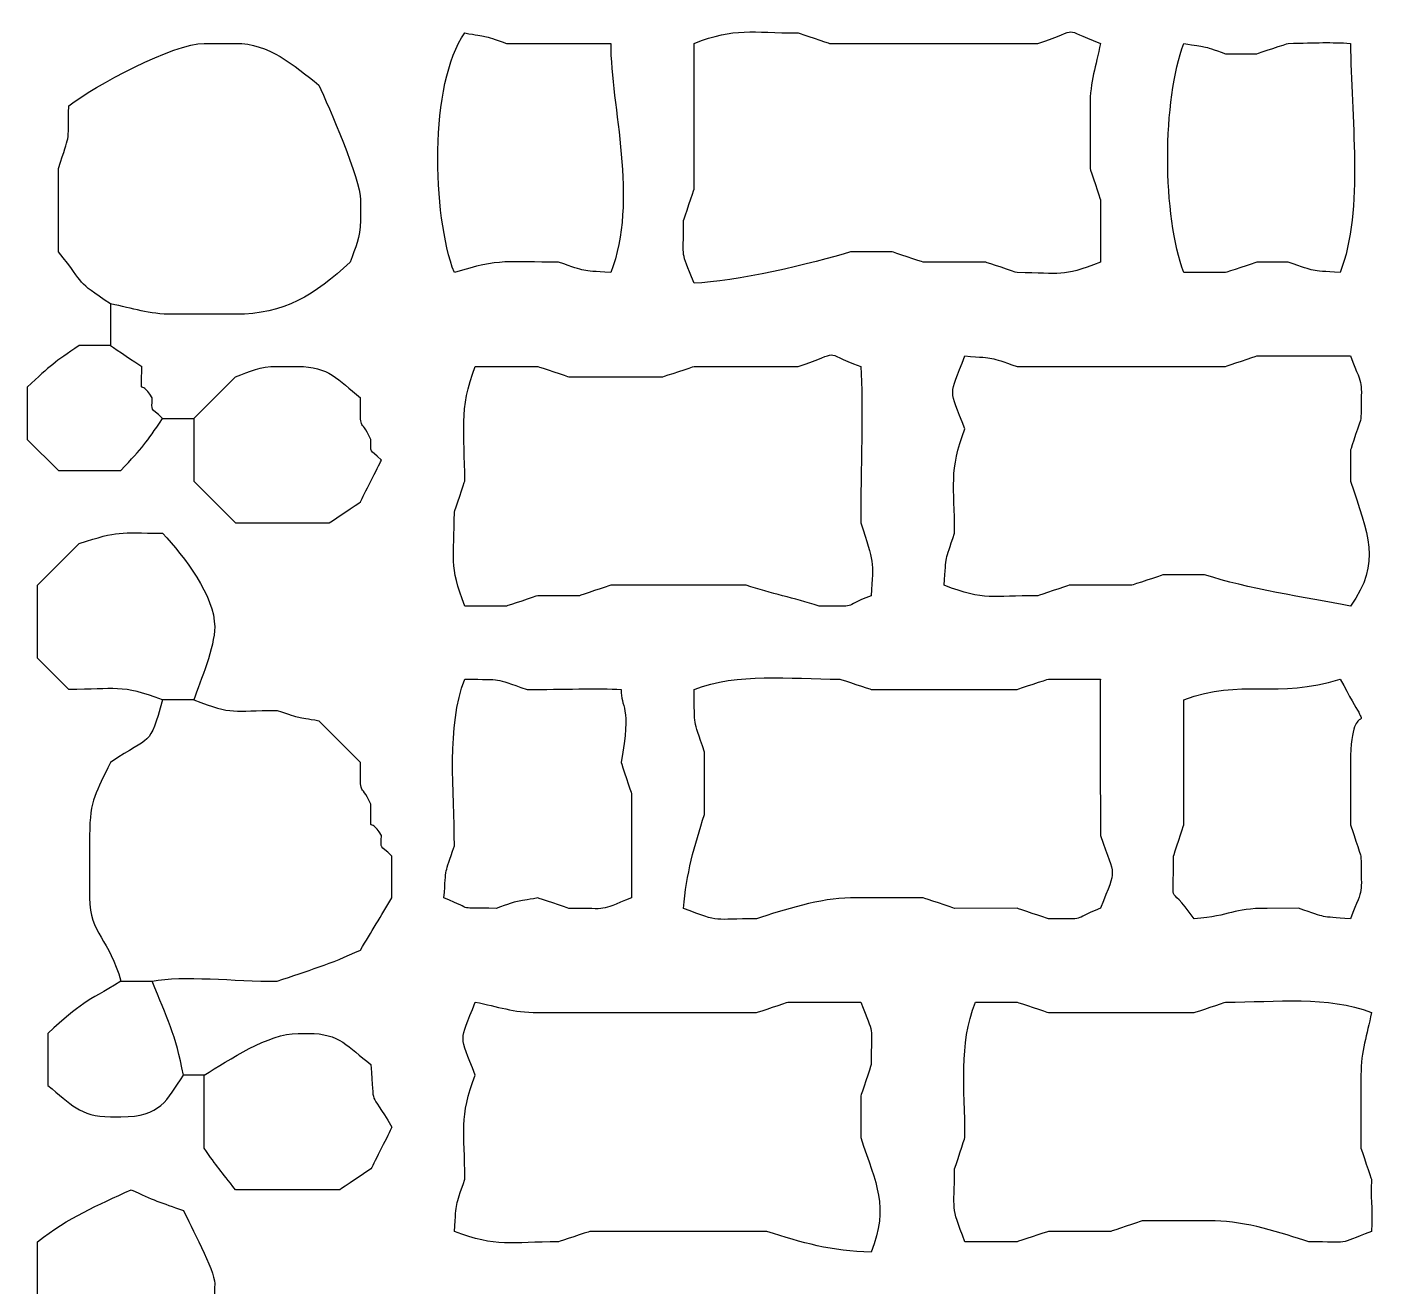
# Model space of a CAD drawing. Extents: x -149 to 150, y -212 to 234.
# Drawn here: x 49.95 to 60.96, y 0.75 to 10.98 of the extents above; entities that cross this region are included whole.
import ezdxf

# ---------------------------------------------------------------- set-up
doc = ezdxf.new("R2010")
doc.units = 0
doc.header["$MEASUREMENT"] = 0
doc.layers.add('EBENE_1', color=7, linetype='CONTINUOUS')

msp = doc.modelspace()

# ---------------------------------------------------------------- linework, layer by layer
at = {"layer": 'EBENE_1', "color": 250}
for points, knots in [([(54.6894, 10.8505), (54.6894, 10.8505), (53.8427, 10.8505), (53.8427, 10.8505), (53.8427, 10.8505), (53.6347, 10.9253), (53.6976, 10.8978), (53.5041, 10.9353), (53.5041, 10.9353), (53.2143, 10.5285), (53.2392, 9.4521), (53.4194, 8.9879), (53.4194, 8.9879), (53.7844, 9.1062), (53.8668, 9.0725), (54.2661, 9.0726), (54.2661, 9.0726), (54.5146, 8.9902), (54.4218, 9.0084), (54.6894, 8.9878), (54.6894, 8.9878), (54.9197, 9.5811), (54.6894, 10.3377), (54.6894, 10.8505)], [0, 0, 0, 0, 0.1428571, 0.1428571, 0.1428571, 0.1428571, 0.2857143, 0.2857143, 0.2857143, 0.2857143, 0.4285714, 0.4285714, 0.4285714, 0.4285714, 0.5714286, 0.5714286, 0.5714286, 0.5714286, 0.7142857, 0.7142857, 0.7142857, 0.7142857, 1, 1, 1, 1]), ([(58.6687, 10.8505), (58.3247, 10.9767), (58.5404, 10.9736), (58.1607, 10.8506), (58.1607, 10.8506), (58.1607, 10.8506), (57.9067, 10.8505), (57.9067, 10.8505), (57.9067, 10.8505), (57.9067, 10.8505), (57.3141, 10.8506), (57.3141, 10.8506), (57.3141, 10.8506), (57.3141, 10.8506), (56.4674, 10.8506), (56.4674, 10.8506), (56.4674, 10.8506), (56.4622, 10.8528), (56.2276, 10.9302), (56.2133, 10.9352), (56.2133, 10.9352), (55.8296, 10.9353), (55.7072, 10.9827), (55.3666, 10.8505), (55.3666, 10.8505), (55.3666, 10.8505), (55.3667, 9.6652), (55.3667, 9.6652), (55.3667, 9.6652), (55.3644, 9.6601), (55.2872, 9.4253), (55.2821, 9.4113), (55.2821, 9.4113), (55.2821, 9.0632), (55.2543, 9.1929), (55.3667, 8.9033), (55.3667, 8.9033), (55.6813, 8.91), (56.347, 9.0633), (56.6367, 9.1573), (56.6367, 9.1573), (56.6367, 9.1573), (56.9754, 9.1572), (56.9754, 9.1572), (56.9754, 9.1572), (56.9805, 9.1548), (57.2152, 9.0777), (57.2294, 9.0725), (57.2294, 9.0725), (57.2294, 9.0725), (57.7374, 9.0726), (57.7374, 9.0726), (57.7374, 9.0726), (57.7425, 9.0702), (57.9772, 8.993), (57.9914, 8.9878), (57.9914, 8.9878), (58.358, 8.9878), (58.3446, 8.9467), (58.6687, 9.0725), (58.6687, 9.0725), (58.6687, 9.0725), (58.6686, 9.5805), (58.6686, 9.5805), (58.6686, 9.5805), (58.6664, 9.5856), (58.5892, 9.8203), (58.5841, 9.8345), (58.5841, 9.8345), (58.5841, 9.8345), (58.584, 10.3425), (58.584, 10.3425), (58.584, 10.3425), (58.5841, 10.5456), (58.6333, 10.663), (58.6687, 10.8505)], [0, 0, 0, 0, 0.05, 0.05, 0.05, 0.05, 0.1, 0.1, 0.1, 0.1, 0.15, 0.15, 0.15, 0.15, 0.2, 0.2, 0.2, 0.2, 0.25, 0.25, 0.25, 0.25, 0.3, 0.3, 0.3, 0.3, 0.35, 0.35, 0.35, 0.35, 0.4, 0.4, 0.4, 0.4, 0.45, 0.45, 0.45, 0.45, 0.5, 0.5, 0.5, 0.5, 0.55, 0.55, 0.55, 0.55, 0.6, 0.6, 0.6, 0.6, 0.65, 0.65, 0.65, 0.65, 0.7, 0.7, 0.7, 0.7, 0.75, 0.75, 0.75, 0.75, 0.8, 0.8, 0.8, 0.8, 0.85, 0.85, 0.85, 0.85, 0.9, 0.9, 0.9, 0.9, 1, 1, 1, 1]), ([(50.6254, 8.7339), (50.3333, 8.9275), (50.4345, 8.8707), (50.2021, 9.1572), (50.2021, 9.1572), (50.2021, 9.1572), (50.2021, 9.8346), (50.2021, 9.8346), (50.2021, 9.8346), (50.299, 10.1335), (50.2795, 10.0096), (50.2866, 10.3426), (50.2866, 10.3426), (50.4947, 10.5067), (51.1394, 10.8505), (51.3874, 10.8505), (51.3874, 10.8505), (51.3874, 10.8505), (51.6414, 10.8506), (51.6414, 10.8506), (51.6414, 10.8506), (51.9148, 10.8506), (52.1113, 10.6755), (52.3186, 10.5118), (52.3186, 10.5118), (52.3976, 10.3422), (52.6574, 9.7417), (52.6574, 9.5806), (52.6574, 9.5806), (52.6574, 9.5806), (52.6574, 9.4113), (52.6574, 9.4113), (52.6574, 9.4113), (52.6574, 9.2639), (52.6146, 9.1989), (52.5727, 9.0725), (52.5727, 9.0725), (52.2841, 8.806), (52.0365, 8.6492), (51.6414, 8.6492), (51.6414, 8.6492), (51.6414, 8.6492), (51.1334, 8.6493), (51.1334, 8.6493), (51.1334, 8.6493), (50.9303, 8.6493), (50.813, 8.6984), (50.6254, 8.7339), (50.6254, 8.7339), (50.6254, 8.7339), (50.6254, 8.3953), (50.6254, 8.3953), (50.6254, 8.3953), (50.6254, 8.3953), (50.3714, 8.3953), (50.3714, 8.3953), (50.3714, 8.3953), (50.1651, 8.2573), (50.1463, 8.2397), (49.9481, 8.0565), (49.9481, 8.0565), (49.9481, 8.0565), (49.9481, 7.6333), (49.9481, 7.6333), (49.9481, 7.6333), (49.9481, 7.6333), (50.2021, 7.3792), (50.2021, 7.3792), (50.2021, 7.3792), (50.2021, 7.3792), (50.7101, 7.3793), (50.7101, 7.3793), (50.7101, 7.3793), (50.8934, 7.5782), (50.91, 7.5972), (51.0487, 7.8025), (51.0487, 7.8025), (51.0487, 7.8025), (51.3027, 7.8026), (51.3027, 7.8026), (51.3027, 7.8026), (51.3027, 7.8026), (51.3026, 7.2946), (51.3026, 7.2946), (51.3026, 7.2946), (51.3026, 7.2946), (51.6414, 6.9558), (51.6414, 6.9558), (51.6414, 6.9558), (51.6414, 6.9558), (52.4034, 6.9559), (52.4034, 6.9559), (52.4034, 6.9559), (52.4134, 6.9612), (52.643, 7.116), (52.6574, 7.1252), (52.6574, 7.1252), (52.6797, 7.177), (52.801, 7.4096), (52.8266, 7.4639)], [0, 0, 0, 0, 0.0384615, 0.0384615, 0.0384615, 0.0384615, 0.0769231, 0.0769231, 0.0769231, 0.0769231, 0.1153846, 0.1153846, 0.1153846, 0.1153846, 0.1538462, 0.1538462, 0.1538462, 0.1538462, 0.1923077, 0.1923077, 0.1923077, 0.1923077, 0.2307692, 0.2307692, 0.2307692, 0.2307692, 0.2692308, 0.2692308, 0.2692308, 0.2692308, 0.3076923, 0.3076923, 0.3076923, 0.3076923, 0.3461538, 0.3461538, 0.3461538, 0.3461538, 0.3846154, 0.3846154, 0.3846154, 0.3846154, 0.4230769, 0.4230769, 0.4230769, 0.4230769, 0.4615385, 0.4615385, 0.4615385, 0.4615385, 0.5, 0.5, 0.5, 0.5, 0.5384615, 0.5384615, 0.5384615, 0.5384615, 0.5769231, 0.5769231, 0.5769231, 0.5769231, 0.6153846, 0.6153846, 0.6153846, 0.6153846, 0.6538462, 0.6538462, 0.6538462, 0.6538462, 0.6923077, 0.6923077, 0.6923077, 0.6923077, 0.7307692, 0.7307692, 0.7307692, 0.7307692, 0.7692308, 0.7692308, 0.7692308, 0.7692308, 0.8076923, 0.8076923, 0.8076923, 0.8076923, 0.8461538, 0.8461538, 0.8461538, 0.8461538, 0.8846154, 0.8846154, 0.8846154, 0.8846154, 0.9230769, 0.9230769, 0.9230769, 0.9230769, 1, 1, 1, 1]), ([(60.7007, 10.8506), (60.5388, 10.8608), (60.4324, 10.8558), (60.1927, 10.8505), (60.1927, 10.8505), (60.1876, 10.8482), (59.9529, 10.771), (59.9387, 10.7659), (59.9387, 10.7659), (59.9387, 10.7659), (59.6847, 10.7659), (59.6847, 10.7659), (59.6847, 10.7659), (59.4766, 10.8408), (59.5396, 10.8132), (59.3461, 10.8505), (59.3461, 10.8505), (59.1719, 10.4019), (59.1718, 9.4366), (59.3461, 8.9879), (59.3461, 8.9879), (59.3461, 8.9879), (59.6847, 8.9878), (59.6847, 8.9878), (59.6847, 8.9878), (59.6899, 8.9903), (59.9245, 9.0674), (59.9387, 9.0726), (59.9387, 9.0726), (59.9387, 9.0726), (60.1927, 9.0725), (60.1927, 9.0725), (60.1927, 9.0725), (60.4413, 8.9901), (60.3485, 9.0085), (60.616, 8.9879), (60.616, 8.9879), (60.8149, 9.4999), (60.7007, 10.2704), (60.7007, 10.8506)], [0, 0, 0, 0, 0.0909091, 0.0909091, 0.0909091, 0.0909091, 0.1818182, 0.1818182, 0.1818182, 0.1818182, 0.2727273, 0.2727273, 0.2727273, 0.2727273, 0.3636364, 0.3636364, 0.3636364, 0.3636364, 0.4545455, 0.4545455, 0.4545455, 0.4545455, 0.5454545, 0.5454545, 0.5454545, 0.5454545, 0.6363636, 0.6363636, 0.6363636, 0.6363636, 0.7272727, 0.7272727, 0.7272727, 0.7272727, 0.8181818, 0.8181818, 0.8181818, 0.8181818, 1, 1, 1, 1]), ([(56.7213, 6.9558), (56.7214, 7.3717), (56.741, 7.9202), (56.7214, 8.2259), (56.7214, 8.2259), (56.3773, 8.352), (56.5931, 8.3489), (56.2134, 8.2259), (56.2134, 8.2259), (56.2134, 8.2259), (55.3667, 8.2259), (55.3667, 8.2259), (55.3667, 8.2259), (55.3616, 8.2236), (55.1269, 8.1463), (55.1127, 8.1413), (55.1127, 8.1413), (55.1127, 8.1413), (54.3507, 8.1413), (54.3507, 8.1413), (54.3507, 8.1413), (54.3456, 8.1435), (54.1109, 8.2208), (54.0967, 8.2258), (54.0967, 8.2258), (54.0967, 8.2258), (53.5887, 8.2259), (53.5887, 8.2259), (53.5887, 8.2259), (53.4545, 7.88), (53.5041, 7.6866), (53.5041, 7.2945), (53.5041, 7.2945), (53.5017, 7.2894), (53.4245, 7.0548), (53.4194, 7.0405), (53.4194, 7.0405), (53.4194, 6.6652), (53.3746, 6.6119), (53.5041, 6.2785), (53.5041, 6.2785), (53.5041, 6.2785), (53.8427, 6.2786), (53.8427, 6.2786), (53.8427, 6.2786), (53.8479, 6.2809), (54.0826, 6.3581), (54.0967, 6.3632), (54.0967, 6.3632), (54.0967, 6.3632), (54.4354, 6.3632), (54.4354, 6.3632), (54.4354, 6.3632), (54.4405, 6.3656), (54.6752, 6.4427), (54.6894, 6.4479), (54.6894, 6.4479), (54.6894, 6.4479), (55.1974, 6.4478), (55.1974, 6.4478), (55.1974, 6.4478), (55.1974, 6.4478), (55.5361, 6.4479), (55.5361, 6.4479), (55.5361, 6.4479), (55.5361, 6.4479), (55.7901, 6.4478), (55.7901, 6.4478), (55.7901, 6.4478), (56.0008, 6.3795), (56.1721, 6.3469), (56.3827, 6.2786), (56.3827, 6.2786), (56.723, 6.2785), (56.5502, 6.2638), (56.8061, 6.3632), (56.8061, 6.3632), (56.8245, 6.6515), (56.8285, 6.6255), (56.7213, 6.9558)], [0, 0, 0, 0, 0.047619, 0.047619, 0.047619, 0.047619, 0.0952381, 0.0952381, 0.0952381, 0.0952381, 0.1428571, 0.1428571, 0.1428571, 0.1428571, 0.1904762, 0.1904762, 0.1904762, 0.1904762, 0.2380952, 0.2380952, 0.2380952, 0.2380952, 0.2857143, 0.2857143, 0.2857143, 0.2857143, 0.3333333, 0.3333333, 0.3333333, 0.3333333, 0.3809524, 0.3809524, 0.3809524, 0.3809524, 0.4285714, 0.4285714, 0.4285714, 0.4285714, 0.4761905, 0.4761905, 0.4761905, 0.4761905, 0.5238095, 0.5238095, 0.5238095, 0.5238095, 0.5714286, 0.5714286, 0.5714286, 0.5714286, 0.6190476, 0.6190476, 0.6190476, 0.6190476, 0.6666667, 0.6666667, 0.6666667, 0.6666667, 0.7142857, 0.7142857, 0.7142857, 0.7142857, 0.7619048, 0.7619048, 0.7619048, 0.7619048, 0.8095238, 0.8095238, 0.8095238, 0.8095238, 0.8571429, 0.8571429, 0.8571429, 0.8571429, 0.9047619, 0.9047619, 0.9047619, 0.9047619, 1, 1, 1, 1]), ([(60.7007, 7.2945), (60.7007, 7.2945), (60.7007, 7.5486), (60.7007, 7.5486), (60.7007, 7.5486), (60.7031, 7.5537), (60.7803, 7.7883), (60.7854, 7.8026), (60.7854, 7.8026), (60.7854, 8.1506), (60.8132, 8.0208), (60.7007, 8.3106), (60.7007, 8.3106), (60.7007, 8.3106), (59.9387, 8.3106), (59.9387, 8.3106), (59.9387, 8.3106), (59.9336, 8.3082), (59.6989, 8.2309), (59.6847, 8.2258), (59.6847, 8.2258), (59.6847, 8.2258), (58.8381, 8.2258), (58.8381, 8.2258), (58.8381, 8.2258), (58.8381, 8.2258), (58.2454, 8.2259), (58.2454, 8.2259), (58.2454, 8.2259), (58.2454, 8.2259), (57.9914, 8.2258), (57.9914, 8.2258), (57.9914, 8.2258), (57.7429, 8.3082), (57.8357, 8.29), (57.5681, 8.3106), (57.5681, 8.3106), (57.436, 7.9702), (57.436, 8.0581), (57.5681, 7.7179), (57.5681, 7.7179), (57.4359, 7.3774), (57.4834, 7.2549), (57.4834, 6.8712), (57.4834, 6.8712), (57.401, 6.6226), (57.4193, 6.7154), (57.3987, 6.4478), (57.3987, 6.4478), (57.7322, 6.3184), (57.7855, 6.3633), (58.1606, 6.3632), (58.1606, 6.3632), (58.1659, 6.3655), (58.4006, 6.4428), (58.4147, 6.4479), (58.4147, 6.4479), (58.4147, 6.4479), (58.9226, 6.4478), (58.9226, 6.4478), (58.9226, 6.4478), (58.9279, 6.4502), (59.1626, 6.5275), (59.1767, 6.5325), (59.1767, 6.5325), (59.1767, 6.5325), (59.5154, 6.5326), (59.5154, 6.5326), (59.5154, 6.5326), (59.8539, 6.4227), (60.3375, 6.3472), (60.7007, 6.2785), (60.7007, 6.2785), (60.9554, 6.6362), (60.8407, 6.8624), (60.7007, 7.2945)], [0, 0, 0, 0, 0.05, 0.05, 0.05, 0.05, 0.1, 0.1, 0.1, 0.1, 0.15, 0.15, 0.15, 0.15, 0.2, 0.2, 0.2, 0.2, 0.25, 0.25, 0.25, 0.25, 0.3, 0.3, 0.3, 0.3, 0.35, 0.35, 0.35, 0.35, 0.4, 0.4, 0.4, 0.4, 0.45, 0.45, 0.45, 0.45, 0.5, 0.5, 0.5, 0.5, 0.55, 0.55, 0.55, 0.55, 0.6, 0.6, 0.6, 0.6, 0.65, 0.65, 0.65, 0.65, 0.7, 0.7, 0.7, 0.7, 0.75, 0.75, 0.75, 0.75, 0.8, 0.8, 0.8, 0.8, 0.85, 0.85, 0.85, 0.85, 0.9, 0.9, 0.9, 0.9, 1, 1, 1, 1]), ([(51.3027, 7.8026), (51.3027, 7.8026), (51.6413, 8.1412), (51.6413, 8.1412), (51.6413, 8.1412), (51.765, 8.1856), (51.8346, 8.2259), (51.9801, 8.2259), (51.9801, 8.2259), (51.9801, 8.2259), (52.1494, 8.2259), (52.1494, 8.2259), (52.1494, 8.2259), (52.4008, 8.2258), (52.4703, 8.1195), (52.6574, 7.9718)], [0, 0, 0, 0, 0.2, 0.2, 0.2, 0.2, 0.4, 0.4, 0.4, 0.4, 0.6, 0.6, 0.6, 0.6, 1, 1, 1, 1]), ([(51.3027, 5.5165), (51.3027, 5.5165), (51.0487, 5.5165), (51.0487, 5.5165), (51.0487, 5.5165), (50.7153, 5.646), (50.6619, 5.6012), (50.2866, 5.6012), (50.2866, 5.6012), (50.2866, 5.6012), (50.0327, 5.8553), (50.0327, 5.8553), (50.0327, 5.8553), (50.0327, 5.8553), (50.0327, 6.4479), (50.0327, 6.4479), (50.0327, 6.4479), (50.0327, 6.4479), (50.3714, 6.7865), (50.3714, 6.7865), (50.3714, 6.7865), (50.7062, 6.8951), (50.68, 6.8712), (51.0487, 6.8712), (51.0487, 6.8712), (51.227, 6.6781), (51.4721, 6.3627), (51.4721, 6.1093), (51.4721, 6.1093), (51.4721, 5.9473), (51.357, 5.6732), (51.3027, 5.5165), (51.3027, 5.5165), (51.6269, 5.3907), (51.6135, 5.4319), (51.9801, 5.4318), (51.9801, 5.4318), (52.1881, 5.357), (52.1252, 5.3845), (52.3187, 5.3473), (52.3187, 5.3473), (52.3187, 5.3473), (52.6573, 5.0085), (52.6573, 5.0085)], [0, 0, 0, 0, 0.0833333, 0.0833333, 0.0833333, 0.0833333, 0.1666667, 0.1666667, 0.1666667, 0.1666667, 0.25, 0.25, 0.25, 0.25, 0.3333333, 0.3333333, 0.3333333, 0.3333333, 0.4166667, 0.4166667, 0.4166667, 0.4166667, 0.5, 0.5, 0.5, 0.5, 0.5833333, 0.5833333, 0.5833333, 0.5833333, 0.6666667, 0.6666667, 0.6666667, 0.6666667, 0.75, 0.75, 0.75, 0.75, 0.8333333, 0.8333333, 0.8333333, 0.8333333, 1, 1, 1, 1]), ([(58.6687, 5.6859), (58.6687, 5.6859), (58.2454, 5.6858), (58.2454, 5.6858), (58.2454, 5.6858), (58.2402, 5.6836), (58.0056, 5.6064), (57.9914, 5.6013), (57.9914, 5.6013), (57.9914, 5.6013), (57.7374, 5.6013), (57.7374, 5.6013), (57.7374, 5.6013), (57.7374, 5.6013), (56.8061, 5.6012), (56.8061, 5.6012), (56.8061, 5.6012), (56.801, 5.6035), (56.5662, 5.6808), (56.5521, 5.6858), (56.5521, 5.6858), (56.135, 5.6859), (55.724, 5.74), (55.3667, 5.6013), (55.3667, 5.6013), (55.374, 5.2683), (55.3545, 5.3922), (55.4514, 5.0933), (55.4514, 5.0933), (55.4514, 5.0933), (55.4514, 4.8393), (55.4514, 4.8393), (55.4514, 4.8393), (55.4514, 4.8393), (55.4514, 4.5853), (55.4514, 4.5853), (55.4514, 4.5853), (55.3699, 4.3338), (55.3035, 4.1021), (55.2821, 3.8232), (55.2821, 3.8232), (55.5929, 3.7025), (55.517, 3.7386), (55.8746, 3.7386), (55.8746, 3.7386), (56.0904, 3.8084), (56.3982, 3.9078), (56.6367, 3.9079), (56.6367, 3.9079), (56.6367, 3.9079), (57.2293, 3.9079), (57.2293, 3.9079), (57.2293, 3.9079), (57.2344, 3.9056), (57.4692, 3.8283), (57.4834, 3.8232), (57.4834, 3.8232), (57.4834, 3.8232), (57.9914, 3.8233), (57.9914, 3.8233), (57.9914, 3.8233), (57.9965, 3.8209), (58.2311, 3.7436), (58.2454, 3.7386), (58.2454, 3.7386), (58.5857, 3.7385), (58.4128, 3.7238), (58.6687, 3.8233), (58.6687, 3.8233), (58.8067, 4.1788), (58.7877, 4.0488), (58.6687, 4.4159), (58.6687, 4.4159), (58.6687, 4.6144), (58.6629, 5.6749), (58.6687, 5.6859)], [0, 0, 0, 0, 0.05, 0.05, 0.05, 0.05, 0.1, 0.1, 0.1, 0.1, 0.15, 0.15, 0.15, 0.15, 0.2, 0.2, 0.2, 0.2, 0.25, 0.25, 0.25, 0.25, 0.3, 0.3, 0.3, 0.3, 0.35, 0.35, 0.35, 0.35, 0.4, 0.4, 0.4, 0.4, 0.45, 0.45, 0.45, 0.45, 0.5, 0.5, 0.5, 0.5, 0.55, 0.55, 0.55, 0.55, 0.6, 0.6, 0.6, 0.6, 0.65, 0.65, 0.65, 0.65, 0.7, 0.7, 0.7, 0.7, 0.75, 0.75, 0.75, 0.75, 0.8, 0.8, 0.8, 0.8, 0.85, 0.85, 0.85, 0.85, 0.9, 0.9, 0.9, 0.9, 1, 1, 1, 1]), ([(54.7741, 5.6013), (54.5911, 5.613), (54.2924, 5.6012), (54.0121, 5.6013), (54.0121, 5.6013), (53.7131, 5.6981), (53.837, 5.6786), (53.5041, 5.6858), (53.5041, 5.6858), (53.3541, 5.2998), (53.4194, 4.7745), (53.4193, 4.3313), (53.4193, 4.3313), (53.3369, 4.0827), (53.3553, 4.1755), (53.3347, 3.9079), (53.3347, 3.9079), (53.6051, 3.8007), (53.4156, 3.8307), (53.7581, 3.8232), (53.7581, 3.8232), (53.9661, 3.898), (53.9032, 3.8704), (54.0967, 3.9079), (54.0967, 3.9079), (54.1019, 3.9055), (54.3366, 3.8283), (54.3507, 3.8232), (54.3507, 3.8232), (54.6988, 3.8233), (54.5691, 3.7955), (54.8587, 3.9079), (54.8587, 3.9079), (54.8587, 3.9079), (54.8587, 4.7546), (54.8587, 4.7546), (54.8587, 4.7546), (54.8564, 4.7597), (54.7791, 4.9943), (54.7741, 5.0086), (54.7741, 5.0086), (54.8629, 5.4784), (54.7687, 5.4506), (54.7741, 5.6013)], [0, 0, 0, 0, 0.0833333, 0.0833333, 0.0833333, 0.0833333, 0.1666667, 0.1666667, 0.1666667, 0.1666667, 0.25, 0.25, 0.25, 0.25, 0.3333333, 0.3333333, 0.3333333, 0.3333333, 0.4166667, 0.4166667, 0.4166667, 0.4166667, 0.5, 0.5, 0.5, 0.5, 0.5833333, 0.5833333, 0.5833333, 0.5833333, 0.6666667, 0.6666667, 0.6666667, 0.6666667, 0.75, 0.75, 0.75, 0.75, 0.8333333, 0.8333333, 0.8333333, 0.8333333, 1, 1, 1, 1]), ([(60.6161, 5.6858), (60.1054, 5.5203), (59.8096, 5.6964), (59.3461, 5.5166), (59.3461, 5.5166), (59.3461, 5.5166), (59.3461, 4.5005), (59.3461, 4.5005), (59.3461, 4.5005), (59.3437, 4.4954), (59.2664, 4.2608), (59.2614, 4.2465), (59.2614, 4.2465), (59.2713, 3.7918), (59.1987, 4.0642), (59.4307, 3.7385), (59.4307, 3.7385), (59.7376, 3.7621), (59.7371, 3.8232), (60.0234, 3.8232), (60.0234, 3.8232), (60.0234, 3.8232), (60.2774, 3.8233), (60.2774, 3.8233), (60.2774, 3.8233), (60.5259, 3.7409), (60.4331, 3.759), (60.7007, 3.7385), (60.7007, 3.7385), (60.8132, 4.0283), (60.7854, 3.8984), (60.7854, 4.2465), (60.7854, 4.2465), (60.7831, 4.2516), (60.7058, 4.4863), (60.7007, 4.5005), (60.7007, 4.5005), (60.7007, 4.5005), (60.7006, 5.0085), (60.7006, 5.0085), (60.7006, 5.0085), (60.7007, 5.643), (60.9417, 5.0854), (60.6161, 5.6858)], [0, 0, 0, 0, 0.0833333, 0.0833333, 0.0833333, 0.0833333, 0.1666667, 0.1666667, 0.1666667, 0.1666667, 0.25, 0.25, 0.25, 0.25, 0.3333333, 0.3333333, 0.3333333, 0.3333333, 0.4166667, 0.4166667, 0.4166667, 0.4166667, 0.5, 0.5, 0.5, 0.5, 0.5833333, 0.5833333, 0.5833333, 0.5833333, 0.6666667, 0.6666667, 0.6666667, 0.6666667, 0.75, 0.75, 0.75, 0.75, 0.8333333, 0.8333333, 0.8333333, 0.8333333, 1, 1, 1, 1]), ([(51.0487, 5.5165), (50.9355, 5.1228), (50.9642, 5.2375), (50.6254, 5.0086), (50.6254, 5.0086), (50.5115, 4.7635), (50.456, 4.7152), (50.4561, 4.4158), (50.4561, 4.4158), (50.4561, 4.4158), (50.4561, 3.9078), (50.4561, 3.9078), (50.4561, 3.9078), (50.4561, 3.6182), (50.6194, 3.5717), (50.71, 3.2305), (50.71, 3.2305), (50.4189, 3.0561), (50.3928, 3.0614), (50.1174, 2.8073), (50.1174, 2.8073), (50.1174, 2.8073), (50.1173, 2.3839), (50.1173, 2.3839), (50.1173, 2.3839), (50.3045, 2.2363), (50.374, 2.1299), (50.6254, 2.1298), (50.6254, 2.1298), (50.6254, 2.1298), (50.7101, 2.1298), (50.7101, 2.1298), (50.7101, 2.1298), (51.0382, 2.1298), (51.0817, 2.2628), (51.218, 2.4686)], [0, 0, 0, 0, 0.1, 0.1, 0.1, 0.1, 0.2, 0.2, 0.2, 0.2, 0.3, 0.3, 0.3, 0.3, 0.4, 0.4, 0.4, 0.4, 0.5, 0.5, 0.5, 0.5, 0.6, 0.6, 0.6, 0.6, 0.7, 0.7, 0.7, 0.7, 0.8, 0.8, 0.8, 0.8, 1, 1, 1, 1]), ([(51.3874, 2.4685), (51.5922, 2.5912), (51.9052, 2.8072), (52.1494, 2.8072), (52.1494, 2.8072), (52.1494, 2.8072), (52.2341, 2.8072), (52.2341, 2.8072), (52.2341, 2.8072), (52.4855, 2.8073), (52.5549, 2.7009), (52.7421, 2.5533), (52.7421, 2.5533), (52.7709, 2.1783), (52.7216, 2.3741), (52.9114, 2.0452), (52.9114, 2.0452), (52.8891, 1.9934), (52.7679, 1.7607), (52.7421, 1.7066), (52.7421, 1.7066), (52.7321, 1.7011), (52.5025, 1.5464), (52.4881, 1.5372), (52.4881, 1.5372), (52.4881, 1.5372), (51.6414, 1.5372), (51.6414, 1.5372), (51.6414, 1.5372), (51.5211, 1.6895), (51.4909, 1.7211), (51.3874, 1.8758), (51.3874, 1.8758), (51.3874, 1.8758), (51.3874, 2.4685), (51.3874, 2.4685), (51.3874, 2.4685), (51.3874, 2.4685), (51.218, 2.4686), (51.218, 2.4686), (51.218, 2.4686), (51.1559, 2.7975), (51.0831, 2.9338), (50.964, 3.2306), (50.964, 3.2306), (51.217, 3.2809), (51.6286, 3.2306), (51.9801, 3.2305), (51.9801, 3.2305), (52.2338, 3.3183), (52.4104, 3.3697), (52.6573, 3.4846), (52.6573, 3.4846), (52.7441, 3.6314), (52.8237, 3.7614), (52.9114, 3.9078), (52.9114, 3.9078), (52.9114, 3.9078), (52.9113, 4.2465), (52.9113, 4.2465)], [0, 0, 0, 0, 0.0625, 0.0625, 0.0625, 0.0625, 0.125, 0.125, 0.125, 0.125, 0.1875, 0.1875, 0.1875, 0.1875, 0.25, 0.25, 0.25, 0.25, 0.3125, 0.3125, 0.3125, 0.3125, 0.375, 0.375, 0.375, 0.375, 0.4375, 0.4375, 0.4375, 0.4375, 0.5, 0.5, 0.5, 0.5, 0.5625, 0.5625, 0.5625, 0.5625, 0.625, 0.625, 0.625, 0.625, 0.6875, 0.6875, 0.6875, 0.6875, 0.75, 0.75, 0.75, 0.75, 0.8125, 0.8125, 0.8125, 0.8125, 0.875, 0.875, 0.875, 0.875, 1, 1, 1, 1]), ([(60.8701, 1.6218), (60.8676, 1.627), (60.7905, 1.8617), (60.7854, 1.8759), (60.7854, 1.8759), (60.7854, 1.8759), (60.7854, 2.2146), (60.7854, 2.2146), (60.7854, 2.2146), (60.7854, 2.2146), (60.7854, 2.4685), (60.7854, 2.4685), (60.7854, 2.4685), (60.7854, 2.6716), (60.8346, 2.7889), (60.8701, 2.9765), (60.8701, 2.9765), (60.5128, 3.1153), (60.1018, 3.0613), (59.6847, 3.0613), (59.6847, 3.0613), (59.6796, 3.0588), (59.4449, 2.9816), (59.4307, 2.9765), (59.4307, 2.9765), (59.4307, 2.9765), (58.5841, 2.9765), (58.5841, 2.9765), (58.5841, 2.9765), (58.5841, 2.9765), (58.2454, 2.9766), (58.2454, 2.9766), (58.2454, 2.9766), (58.2403, 2.9789), (58.0056, 3.0561), (57.9914, 3.0613), (57.9914, 3.0613), (57.9914, 3.0613), (57.6526, 3.0612), (57.6526, 3.0612), (57.6526, 3.0612), (57.5153, 2.7071), (57.5681, 2.3694), (57.5681, 1.9606), (57.5681, 1.9606), (57.5657, 1.9555), (57.4884, 1.7207), (57.4834, 1.7066), (57.4834, 1.7066), (57.4834, 1.3489), (57.4474, 1.4247), (57.5681, 1.1139), (57.5681, 1.1139), (57.5681, 1.1139), (57.9914, 1.1138), (57.9914, 1.1138), (57.9914, 1.1138), (57.9965, 1.1163), (58.2312, 1.1935), (58.2454, 1.1986), (58.2454, 1.1986), (58.2454, 1.1986), (58.7534, 1.1985), (58.7534, 1.1985), (58.7534, 1.1985), (58.7585, 1.2009), (58.9932, 1.2782), (59.0074, 1.2833), (59.0074, 1.2833), (59.0074, 1.2833), (59.6001, 1.2832), (59.6001, 1.2832), (59.6001, 1.2832), (59.8387, 1.2833), (60.1464, 1.1839), (60.3621, 1.1138), (60.3621, 1.1138), (60.7101, 1.1138), (60.5804, 1.0861), (60.8701, 1.1986), (60.8701, 1.1986), (60.8826, 1.3909), (60.8644, 1.3824), (60.8701, 1.6218)], [0, 0, 0, 0, 0.0454545, 0.0454545, 0.0454545, 0.0454545, 0.0909091, 0.0909091, 0.0909091, 0.0909091, 0.1363636, 0.1363636, 0.1363636, 0.1363636, 0.1818182, 0.1818182, 0.1818182, 0.1818182, 0.2272727, 0.2272727, 0.2272727, 0.2272727, 0.2727273, 0.2727273, 0.2727273, 0.2727273, 0.3181818, 0.3181818, 0.3181818, 0.3181818, 0.3636364, 0.3636364, 0.3636364, 0.3636364, 0.4090909, 0.4090909, 0.4090909, 0.4090909, 0.4545455, 0.4545455, 0.4545455, 0.4545455, 0.5, 0.5, 0.5, 0.5, 0.5454545, 0.5454545, 0.5454545, 0.5454545, 0.5909091, 0.5909091, 0.5909091, 0.5909091, 0.6363636, 0.6363636, 0.6363636, 0.6363636, 0.6818182, 0.6818182, 0.6818182, 0.6818182, 0.7272727, 0.7272727, 0.7272727, 0.7272727, 0.7727273, 0.7727273, 0.7727273, 0.7727273, 0.8181818, 0.8181818, 0.8181818, 0.8181818, 0.8636364, 0.8636364, 0.8636364, 0.8636364, 0.9090909, 0.9090909, 0.9090909, 0.9090909, 1, 1, 1, 1]), ([(56.7214, 1.9606), (56.7214, 1.9606), (56.7214, 2.2993), (56.7214, 2.2993), (56.7214, 2.2993), (56.7237, 2.3043), (56.801, 2.5391), (56.8061, 2.5532), (56.8061, 2.5532), (56.8061, 2.9012), (56.8338, 2.7715), (56.7213, 3.0613), (56.7213, 3.0613), (56.7213, 3.0613), (56.1287, 3.0612), (56.1287, 3.0612), (56.1287, 3.0612), (56.1235, 3.0589), (55.8889, 2.9817), (55.8746, 2.9766), (55.8746, 2.9766), (55.8746, 2.9766), (55.1974, 2.9765), (55.1974, 2.9765), (55.1974, 2.9765), (55.1974, 2.9765), (54.0967, 2.9766), (54.0967, 2.9766), (54.0967, 2.9766), (53.8937, 2.9766), (53.7764, 3.0257), (53.5887, 3.0612), (53.5887, 3.0612), (53.4567, 2.721), (53.4567, 2.8088), (53.5887, 2.4686), (53.5887, 2.4686), (53.4566, 2.1282), (53.5041, 2.0057), (53.5041, 1.6219), (53.5041, 1.6219), (53.4217, 1.3734), (53.44, 1.4662), (53.4194, 1.1986), (53.4194, 1.1986), (53.7598, 1.0663), (53.8823, 1.1138), (54.2661, 1.1139), (54.2661, 1.1139), (54.2711, 1.1163), (54.5059, 1.1934), (54.52, 1.1986), (54.52, 1.1986), (54.52, 1.1986), (55.3667, 1.1985), (55.3667, 1.1985), (55.3667, 1.1985), (55.3667, 1.1985), (55.7054, 1.1985), (55.7054, 1.1985), (55.7054, 1.1985), (55.7054, 1.1985), (55.9594, 1.1986), (55.9594, 1.1986), (55.9594, 1.1986), (56.2387, 1.1079), (56.488, 1.0361), (56.8061, 1.0293), (56.8061, 1.0293), (56.9537, 1.4094), (56.8476, 1.5715), (56.7214, 1.9606)], [0, 0, 0, 0, 0.0526316, 0.0526316, 0.0526316, 0.0526316, 0.1052632, 0.1052632, 0.1052632, 0.1052632, 0.1578947, 0.1578947, 0.1578947, 0.1578947, 0.2105263, 0.2105263, 0.2105263, 0.2105263, 0.2631579, 0.2631579, 0.2631579, 0.2631579, 0.3157895, 0.3157895, 0.3157895, 0.3157895, 0.3684211, 0.3684211, 0.3684211, 0.3684211, 0.4210526, 0.4210526, 0.4210526, 0.4210526, 0.4736842, 0.4736842, 0.4736842, 0.4736842, 0.5263158, 0.5263158, 0.5263158, 0.5263158, 0.5789474, 0.5789474, 0.5789474, 0.5789474, 0.6315789, 0.6315789, 0.6315789, 0.6315789, 0.6842105, 0.6842105, 0.6842105, 0.6842105, 0.7368421, 0.7368421, 0.7368421, 0.7368421, 0.7894737, 0.7894737, 0.7894737, 0.7894737, 0.8421053, 0.8421053, 0.8421053, 0.8421053, 0.8947368, 0.8947368, 0.8947368, 0.8947368, 1, 1, 1, 1]), ([(51.3874, 0.2673), (51.1087, 0.2453), (51.2246, 0.2688), (50.9641, 0.1825), (50.9641, 0.1825), (50.9641, 0.1825), (50.7101, 0.1825), (50.7101, 0.1825), (50.7101, 0.1825), (50.7101, 0.1825), (50.5407, 0.1826), (50.5407, 0.1826), (50.5407, 0.1826), (50.2893, 0.1826), (50.2198, 0.2888), (50.0327, 0.4365), (50.0327, 0.4365), (50.0327, 0.4365), (50.0327, 1.1138), (50.0327, 1.1138), (50.0327, 1.1138), (50.2887, 1.3159), (50.5166, 1.4079), (50.7947, 1.5372), (50.7947, 1.5372), (50.9666, 1.4555), (51.0369, 1.4305), (51.2181, 1.3679), (51.2181, 1.3679), (51.2727, 1.2505), (51.472, 0.8817), (51.4721, 0.7752), (51.4721, 0.7752), (51.472, 0.5721), (51.4229, 0.4549), (51.3874, 0.2673), (51.3874, 0.2673), (51.3874, 0.2673), (51.3874, 0.0133), (51.3874, 0.0133), (51.3874, 0.0133), (51.7451, 0.0132), (51.6692, -0.0227), (51.9801, 0.0979), (51.9801, 0.0979), (52.0319, 0.0755), (52.2645, -0.0457), (52.3187, -0.0715), (52.3187, -0.0715), (52.481, -0.1566), (52.5864, -0.2237), (52.7421, -0.3254), (52.7421, -0.3254), (52.8106, -0.6881), (52.9626, -1), (53.0806, -1.3414), (53.0806, -1.3414), (53.0806, -1.3414), (53.4194, -1.3415), (53.4194, -1.3415)], [0, 0, 0, 0, 0.0625, 0.0625, 0.0625, 0.0625, 0.125, 0.125, 0.125, 0.125, 0.1875, 0.1875, 0.1875, 0.1875, 0.25, 0.25, 0.25, 0.25, 0.3125, 0.3125, 0.3125, 0.3125, 0.375, 0.375, 0.375, 0.375, 0.4375, 0.4375, 0.4375, 0.4375, 0.5, 0.5, 0.5, 0.5, 0.5625, 0.5625, 0.5625, 0.5625, 0.625, 0.625, 0.625, 0.625, 0.6875, 0.6875, 0.6875, 0.6875, 0.75, 0.75, 0.75, 0.75, 0.8125, 0.8125, 0.8125, 0.8125, 0.875, 0.875, 0.875, 0.875, 1, 1, 1, 1])]:
    msp.add_open_spline(points, degree=3, knots=knots, dxfattribs=at)
for points in [[(50.6254, 8.3953), (50.6799, 8.3613), (50.8249, 8.2598), (50.8794, 8.2258)], [(50.9641, 7.9718), (50.8548, 8.1474), (50.8794, 7.9419), (50.8794, 8.2258)], [(51.0487, 7.8025), (50.9442, 7.9071), (50.9641, 7.8471), (50.9641, 7.9718)], [(52.7421, 7.6333), (52.6482, 7.8285), (52.6573, 7.6697), (52.6574, 7.9718)], [(52.8266, 7.4639), (52.7222, 7.5685), (52.7421, 7.5085), (52.7421, 7.6333)], [(52.7421, 4.6698), (52.6481, 4.8651), (52.6574, 4.7064), (52.6573, 5.0085)], [(52.8267, 4.4158), (52.7175, 4.5915), (52.7421, 4.3859), (52.7421, 4.6698)], [(52.9113, 4.2465), (52.8068, 4.3511), (52.8267, 4.2911), (52.8267, 4.4158)], [(50.71, 3.2305), (50.71, 3.2305), (50.964, 3.2306), (50.964, 3.2306)]]:
    msp.add_open_spline(points, degree=3, dxfattribs=at)

doc.saveas('drawing.dxf')
